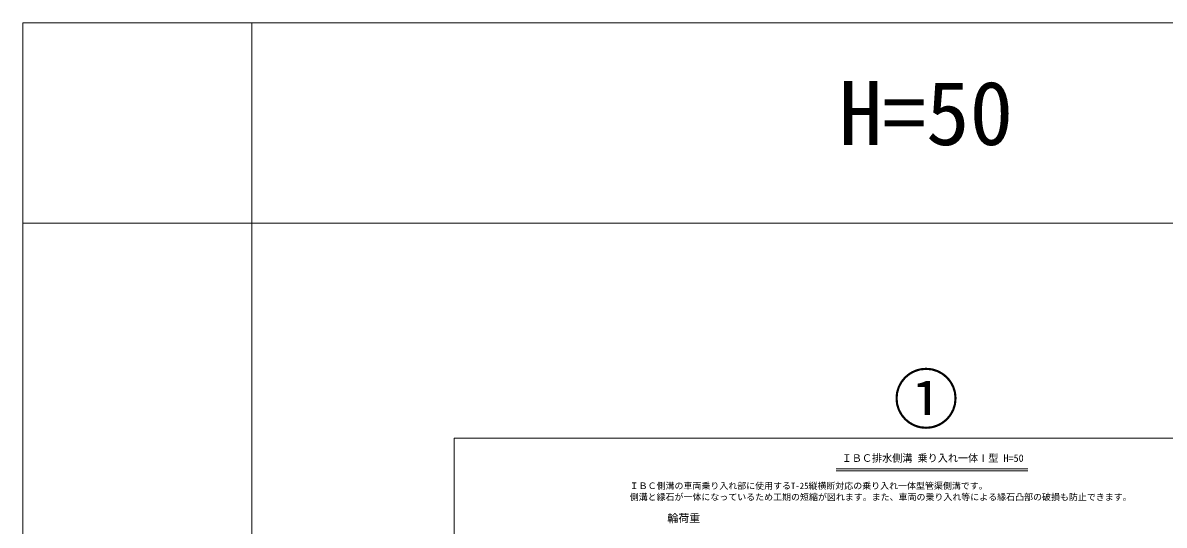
# Model space of a CAD drawing. Units: millimetres, scale not verified. Extents: x 14445 to 39803, y 10010 to 18037.
# Drawn here: x 14445 to 21215, y 15059 to 18037 of the extents above; entities that cross this region are included whole.
import ezdxf
from ezdxf.enums import TextEntityAlignment as Align

# ---------------------------------------------------------------- set-up
doc = ezdxf.new("R2010")
doc.units = ezdxf.units.MM
doc.header["$LTSCALE"] = 25
for name, color, linetype, lineweight in [('(0-0)', 7, 'Continuous', 18), ('0_2', 7, 'Continuous', 9), ('寸法線', 7, 'Continuous', 9), ('枠', 5, 'Continuous', 5), ('補助線', 8, 'Continuous', 20)]:
    doc.layers.add(name, color=color, linetype=linetype, lineweight=lineweight)
doc.styles.add('ＭＳ ゴシック', font='')
doc.styles.get('ＭＳ ゴシック').set_extended_font_data('MS Gothic')

msp = doc.modelspace()

# ---------------------------------------------------------------- linework, layer by layer
at = {"layer": '寸法線'}
for p, q in [((19269.41, 15391.94), (20407.29, 15391.94)), ((19269.41, 15381.94), (20407.29, 15381.94))]:
    msp.add_line(p, q, dxfattribs=at)
at = {"layer": '枠', "color": 1, "lineweight": 20}
for p, q in [((14444.57, 18037.26), (39802.53, 18037.26)), ((14444.57, 18037.26), (14444.57, 10010.48)), ((15802.53, 18037.26), (15802.53, 10010.48)), ((14444.57, 16850.04), (23802.53, 16850.04))]:
    msp.add_line(p, q, dxfattribs=at)
at = {"layer": '枠', "lineweight": 20}
for p, q in [((17002.53, 15575.57), (22602.53, 15575.57)), ((17002.53, 11715.57), (17002.53, 15575.57))]:
    msp.add_line(p, q, dxfattribs=at)

# ---------------------------------------------------------------- texts
at = {"layer": '(0-0)', "style": 'ＭＳ ゴシック'}
msp.add_text('ＩＢＣ排水側溝 乗り入れ一体Ⅰ型 H=50', height=43.99, dxfattribs=at).set_placement((19302.03, 15421.22), align=Align.BOTTOM_LEFT)
at = {"layer": '0_2', "style": 'ＭＳ ゴシック'}
msp.add_text('H=50', height=379.8, dxfattribs=at).set_placement((19802.53, 17198.64), align=Align.BOTTOM_CENTER)
for s, height, p in [('ＩＢＣ側溝の車両乗り入れ部に使用するT-25縦横断対応の乗り入れ一体型管渠側溝です。', 37.98, (18044.47, 15311.05)), ('側溝と縁石が一体になっているため工期の短縮が図れます。また、車両の乗り入れ等による縁石凸部の破損も防止できます。', 37.98, (18044.47, 15244.38)), ('輪荷重', 47.47, (18268.1, 15123.52))]:
    msp.add_text(s, height=height, dxfattribs=at).set_placement(p, align=Align.TOP_LEFT)
at = {"layer": '補助線', "color": 1, "style": 'ＭＳ ゴシック'}
msp.add_text('①', height=284.8, dxfattribs=at).set_placement((19802.53, 15577.96), align=Align.BOTTOM_CENTER)

doc.saveas('drawing.dxf')
